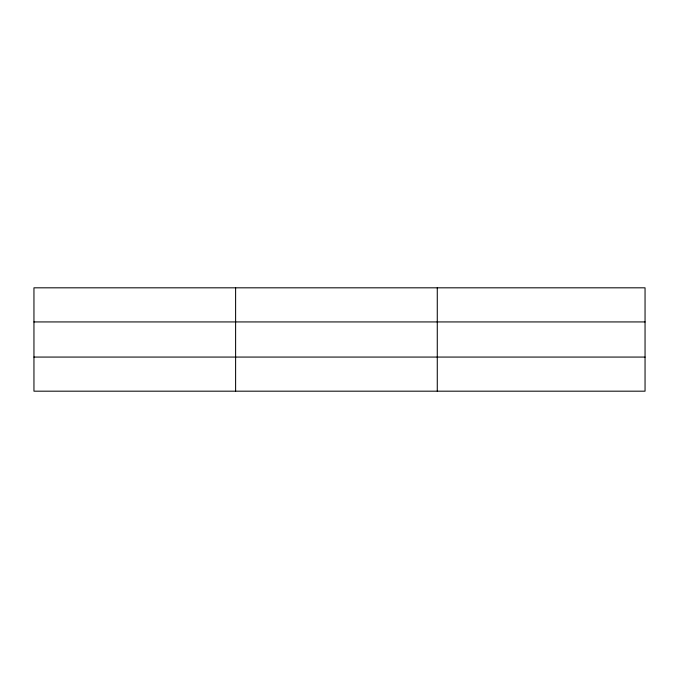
<?xml version="1.0" encoding="UTF-8"?>
<svg xmlns="http://www.w3.org/2000/svg" width="679" height="679" viewBox="0 0 679 679"><rect width="100%" height="100%" fill="white"/><g stroke="black" fill="none" stroke-linecap="round" stroke-linejoin="round"><path stroke-width="1.02" d="M235.613 287.82L235.613 391.18M437.276 287.82L437.276 391.18M645.05 357.069L645.05 391.18L33.95 391.18L33.95 287.82L645.05 287.82L645.05 357.069L33.95 357.069M33.95 321.931L645.05 321.931"/></g></svg>
